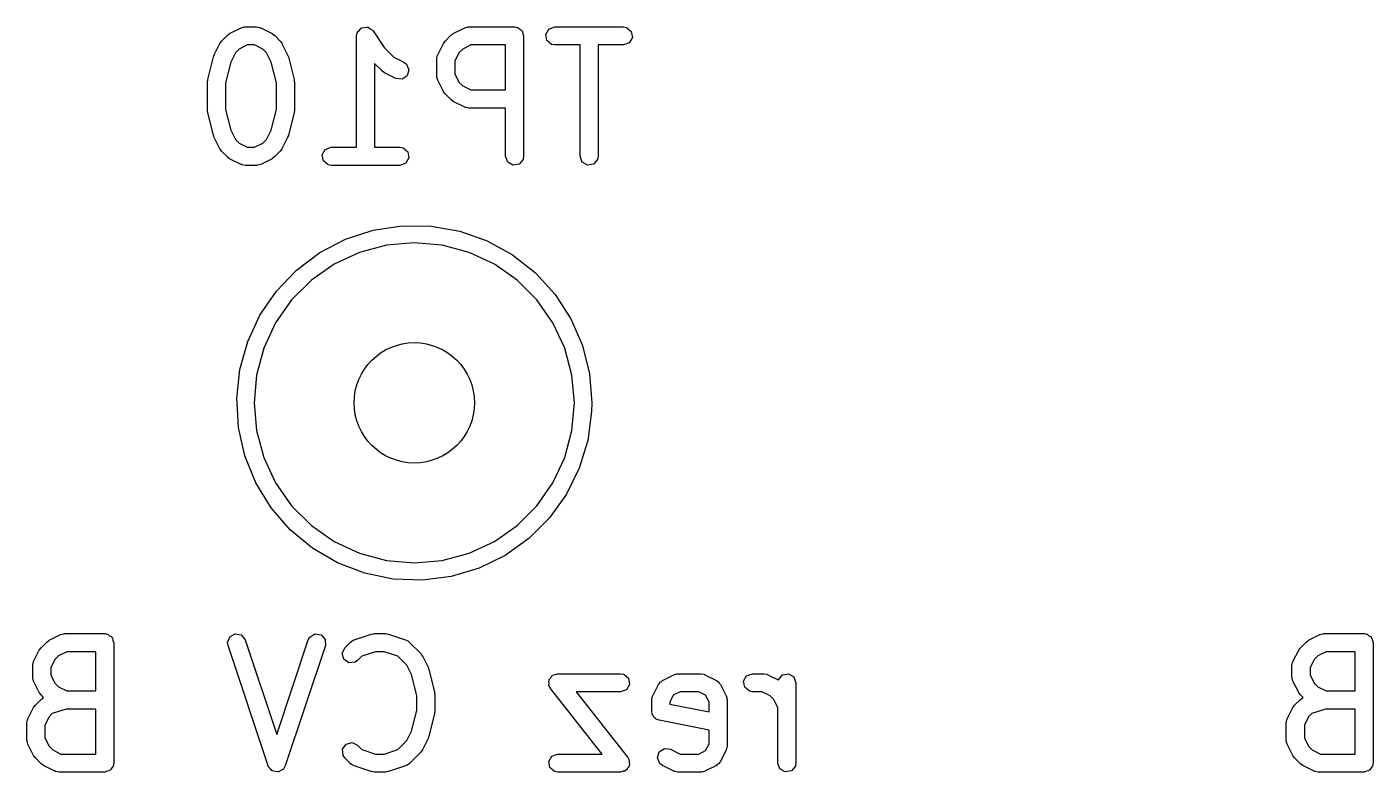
# Model space of a CAD drawing. Extents: x 62 to 228, y -146 to -46.
# Drawn here: x 156.8 to 167.99, y -54.5 to -48.31 of the extents above; entities that cross this region are included whole.
import ezdxf

# ---------------------------------------------------------------- set-up
doc = ezdxf.new("R2010")
doc.units = 0
doc.layers.add('BLACK', color=7, linetype='CONTINUOUS')

msp = doc.modelspace()

# ---------------------------------------------------------------- linework, layer by layer
at = {"layer": 'BLACK', "linetype": 'CONTINUOUS'}
for p, q in [((158.419, -48.4296), (158.467, -48.382)), ((158.467, -48.382), (158.485, -48.3691)), ((158.485, -48.3691), (158.486, -48.3679)), ((158.486, -48.3679), (158.582, -48.3203)), ((158.582, -48.3203), (158.607, -48.3129)), ((158.607, -48.3129), (158.611, -48.3139)), ((158.611, -48.3139), (158.615, -48.3124)), ((158.615, -48.3124), (158.71, -48.3124)), ((158.71, -48.3124), (158.736, -48.3169)), ((158.736, -48.3169), (158.74, -48.3198)), ((158.74, -48.3198), (158.744, -48.3203)), ((158.744, -48.3203), (158.839, -48.3679)), ((158.839, -48.3679), (158.857, -48.3813)), ((158.857, -48.3813), (158.859, -48.382)), ((158.859, -48.382), (158.906, -48.4296)), ((159.54, -48.3874), (159.545, -48.3617)), ((159.54, -49.3124), (159.54, -48.3874)), ((159.545, -48.3617), (159.548, -48.3584)), ((159.548, -48.3541), (159.564, -48.3391)), ((159.548, -48.3584), (159.548, -48.3541)), ((159.564, -48.3391), (159.578, -48.3224)), ((159.578, -48.3224), (159.582, -48.3217)), ((159.582, -48.3217), (159.585, -48.3187)), ((159.585, -48.3187), (159.607, -48.3173)), ((159.607, -48.3173), (159.628, -48.3135)), ((159.628, -48.3135), (159.632, -48.3157)), ((159.632, -48.3157), (159.636, -48.3154)), ((159.636, -48.3154), (159.654, -48.3283)), ((159.654, -48.3283), (159.673, -48.3392)), ((159.673, -48.3392), (159.674, -48.3432)), ((159.674, -48.3432), (159.678, -48.3458)), ((159.678, -48.3458), (159.769, -48.4825)), ((160.276, -48.4296), (160.324, -48.382)), ((160.324, -48.382), (160.342, -48.3691)), ((160.342, -48.3691), (160.344, -48.3679)), ((160.344, -48.3679), (160.439, -48.3203)), ((160.439, -48.3203), (160.464, -48.3129)), ((160.464, -48.3129), (160.468, -48.3139)), ((160.468, -48.3139), (160.472, -48.3124)), ((160.472, -48.3124), (160.853, -48.3124)), ((160.853, -48.3124), (160.863, -48.3141)), ((160.863, -48.3141), (160.866, -48.3135)), ((160.866, -48.3135), (160.869, -48.3152)), ((160.869, -48.3152), (160.879, -48.3169)), ((160.879, -48.3169), (160.894, -48.3294)), ((160.894, -48.3294), (160.911, -48.3392)), ((160.911, -48.3392), (160.913, -48.3455)), ((160.913, -48.3455), (160.918, -48.3499)), ((160.918, -48.3499), (160.922, -48.3691)), ((160.922, -48.3691), (160.928, -48.3874)), ((160.928, -48.3874), (160.928, -49.3874)), ((161.113, -48.3744), (161.138, -48.3299)), ((161.122, -48.4249), (161.113, -48.3744)), ((161.138, -48.3299), (161.187, -48.3124)), ((161.187, -48.3124), (161.758, -48.3124)), ((161.758, -48.3124), (161.784, -48.3169)), ((161.784, -48.3169), (161.823, -48.3499)), ((161.832, -48.4004), (161.806, -48.4448)), ((161.823, -48.3499), (161.832, -48.4004)), ((158.358, -48.5443), (158.405, -48.4491)), ((158.405, -48.4491), (158.419, -48.4311)), ((158.419, -48.4311), (158.419, -48.4296)), ((158.534, -48.527), (158.496, -48.604)), ((158.564, -48.4966), (158.534, -48.527)), ((158.633, -48.4624), (158.564, -48.4966)), ((158.693, -48.4624), (158.633, -48.4624)), ((158.761, -48.4966), (158.693, -48.4624)), ((158.792, -48.527), (158.761, -48.4966)), ((158.83, -48.604), (158.792, -48.527)), ((158.906, -48.4296), (158.919, -48.448)), ((158.919, -48.448), (158.92, -48.4491)), ((158.92, -48.4491), (158.968, -48.5443)), ((159.769, -48.4825), (159.85, -48.5638)), ((160.215, -48.5443), (160.262, -48.4491)), ((160.262, -48.4491), (160.276, -48.4311)), ((160.276, -48.4311), (160.276, -48.4296)), ((160.391, -48.527), (160.357, -48.5956)), ((160.422, -48.4966), (160.391, -48.527)), ((160.49, -48.4624), (160.422, -48.4966)), ((160.778, -48.4624), (160.49, -48.4624)), ((160.778, -48.8362), (160.778, -48.4624)), ((161.161, -48.4579), (161.122, -48.4249)), ((161.187, -48.4624), (161.161, -48.4579)), ((161.397, -48.4624), (161.187, -48.4624)), ((161.397, -49.3874), (161.397, -48.4624)), ((161.758, -48.4624), (161.547, -48.4624)), ((161.547, -48.4624), (161.547, -49.3874)), ((161.806, -48.4448), (161.758, -48.4624)), ((158.304, -48.7501), (158.352, -48.5597)), ((158.352, -48.5597), (158.357, -48.5478)), ((158.357, -48.5478), (158.358, -48.5443)), ((158.496, -48.604), (158.452, -48.7776)), ((158.874, -48.7776), (158.83, -48.604)), ((158.968, -48.5443), (158.972, -48.5567)), ((158.972, -48.5567), (158.974, -48.5597)), ((158.974, -48.5597), (159.021, -48.7501)), ((159.753, -48.6785), (159.69, -48.6161)), ((159.69, -48.6161), (159.69, -49.3124)), ((159.85, -48.5638), (159.934, -48.606)), ((159.934, -48.606), (159.955, -48.6215)), ((159.955, -48.6215), (159.976, -48.6686)), ((160.207, -48.5779), (160.211, -48.5522)), ((160.207, -48.7207), (160.207, -48.5779)), ((160.211, -48.5522), (160.214, -48.5488)), ((160.214, -48.5488), (160.215, -48.5443)), ((160.357, -48.5956), (160.357, -48.703)), ((158.302, -48.7683), (158.305, -48.7536)), ((158.305, -48.7536), (158.304, -48.7501)), ((159.021, -48.7501), (159.022, -48.7651)), ((159.754, -48.6792), (159.753, -48.6785)), ((159.772, -48.6926), (159.754, -48.6792)), ((159.867, -48.7402), (159.772, -48.6926)), ((159.918, -48.746), (159.867, -48.7402)), ((159.961, -48.7178), (159.918, -48.746)), ((159.976, -48.6686), (159.961, -48.7178)), ((160.208, -48.7249), (160.207, -48.7207)), ((160.207, -48.7293), (160.208, -48.7249)), ((160.215, -48.7543), (160.207, -48.7293)), ((160.262, -48.8495), (160.215, -48.7543)), ((160.357, -48.703), (160.391, -48.7715)), ((158.302, -49.0064), (158.302, -48.7683)), ((158.452, -48.7776), (158.452, -48.9972)), ((158.874, -48.9972), (158.874, -48.7776)), ((159.022, -48.7651), (159.024, -48.7683)), ((159.024, -48.7683), (159.024, -49.0064)), ((160.264, -48.8506), (160.262, -48.8495)), ((160.276, -48.869), (160.264, -48.8506)), ((160.324, -48.9166), (160.276, -48.869)), ((160.391, -48.7715), (160.422, -48.8019)), ((160.422, -48.8019), (160.49, -48.8362)), ((160.49, -48.8362), (160.778, -48.8362)), ((160.326, -48.9173), (160.324, -48.9166)), ((160.344, -48.9307), (160.326, -48.9173)), ((160.439, -48.9783), (160.344, -48.9307)), ((160.443, -48.9788), (160.439, -48.9783)), ((160.447, -48.9817), (160.443, -48.9788)), ((158.303, -49.0097), (158.302, -49.0064)), ((158.304, -49.0246), (158.303, -49.0097)), ((158.352, -49.2151), (158.304, -49.0246)), ((158.452, -48.9972), (158.496, -49.1707)), ((158.83, -49.1707), (158.874, -48.9972)), ((159.021, -49.0246), (158.974, -49.2151)), ((159.024, -49.0064), (159.021, -49.0212)), ((159.021, -49.0212), (159.021, -49.0246)), ((160.472, -48.9862), (160.447, -48.9817)), ((160.778, -48.9862), (160.472, -48.9862)), ((160.778, -49.3874), (160.778, -48.9862)), ((158.496, -49.1707), (158.534, -49.2477)), ((158.792, -49.2477), (158.83, -49.1707)), ((158.354, -49.218), (158.352, -49.2151)), ((158.358, -49.2304), (158.354, -49.218)), ((158.405, -49.3257), (158.358, -49.2304)), ((158.534, -49.2477), (158.564, -49.2781)), ((158.564, -49.2781), (158.633, -49.3124)), ((158.633, -49.3124), (158.693, -49.3124)), ((158.693, -49.3124), (158.761, -49.2781)), ((158.761, -49.2781), (158.792, -49.2477)), ((158.968, -49.2304), (158.92, -49.3257)), ((158.974, -49.2151), (158.968, -49.2269)), ((158.968, -49.2269), (158.968, -49.2304)), ((159.281, -49.3299), (159.33, -49.3124)), ((159.33, -49.3124), (159.54, -49.3124)), ((159.69, -49.3124), (159.901, -49.3124)), ((159.901, -49.3124), (159.927, -49.3169)), ((159.927, -49.3169), (159.966, -49.3499)), ((158.406, -49.3268), (158.405, -49.3257)), ((158.419, -49.3452), (158.406, -49.3268)), ((158.467, -49.3928), (158.419, -49.3452)), ((158.468, -49.3935), (158.467, -49.3928)), ((158.486, -49.4068), (158.468, -49.3935)), ((158.582, -49.4545), (158.486, -49.4068)), ((158.839, -49.4068), (158.744, -49.4545)), ((158.84, -49.4057), (158.839, -49.4068)), ((158.859, -49.3928), (158.84, -49.4057)), ((158.906, -49.3452), (158.859, -49.3928)), ((158.907, -49.3437), (158.906, -49.3452)), ((158.92, -49.3257), (158.907, -49.3437)), ((159.256, -49.3744), (159.281, -49.3299)), ((159.265, -49.4249), (159.256, -49.3744)), ((159.304, -49.4579), (159.265, -49.4249)), ((159.975, -49.4004), (159.949, -49.4448)), ((159.966, -49.3499), (159.975, -49.4004)), ((160.796, -49.4356), (160.778, -49.3874)), ((160.924, -49.413), (160.891, -49.4523)), ((160.928, -49.3874), (160.924, -49.413)), ((161.415, -49.4356), (161.397, -49.3874)), ((161.543, -49.413), (161.51, -49.4523)), ((161.547, -49.3874), (161.543, -49.413)), ((158.586, -49.455), (158.582, -49.4545)), ((158.59, -49.4579), (158.586, -49.455)), ((158.615, -49.4624), (158.59, -49.4579)), ((158.71, -49.4624), (158.615, -49.4624)), ((158.715, -49.4608), (158.71, -49.4624)), ((158.719, -49.4619), (158.715, -49.4608)), ((158.744, -49.4545), (158.719, -49.4619)), ((159.33, -49.4624), (159.304, -49.4579)), ((159.901, -49.4624), (159.33, -49.4624)), ((159.949, -49.4448), (159.901, -49.4624)), ((160.84, -49.4612), (160.796, -49.4356)), ((160.891, -49.4523), (160.84, -49.4612)), ((161.459, -49.4612), (161.415, -49.4356)), ((161.51, -49.4523), (161.459, -49.4612)), ((159.678, -50.0002), (159.917, -49.9636)), ((159.917, -49.9636), (160.159, -49.9665)), ((160.159, -49.9665), (160.397, -50.0089)), ((159.234, -50.1869), (159.448, -50.0753)), ((159.448, -50.0753), (159.678, -50.0002)), ((160.397, -50.0089), (160.625, -50.0896)), ((160.625, -50.0896), (160.836, -50.2064)), ((159.041, -50.332), (159.234, -50.1869)), ((159.565, -50.1852), (159.355, -50.2831)), ((159.789, -50.1251), (159.565, -50.1852)), ((160.02, -50.1049), (159.789, -50.1251)), ((160.251, -50.1251), (160.02, -50.1049)), ((160.475, -50.1852), (160.251, -50.1251)), ((160.685, -50.2831), (160.475, -50.1852)), ((160.836, -50.2064), (161.026, -50.3563)), ((159.355, -50.2831), (159.165, -50.4161)), ((160.875, -50.4161), (160.685, -50.2831)), ((158.874, -50.5068), (159.041, -50.332)), ((159.165, -50.4161), (159.001, -50.5801)), ((161.039, -50.5801), (160.875, -50.4161)), ((161.026, -50.3563), (161.189, -50.535)), ((158.737, -50.7064), (158.874, -50.5068)), ((161.189, -50.535), (161.32, -50.738)), ((159.001, -50.5801), (158.868, -50.77)), ((161.172, -50.77), (161.039, -50.5801)), ((158.636, -50.9257), (158.737, -50.7064)), ((158.868, -50.77), (158.77, -50.9801)), ((161.27, -50.9801), (161.172, -50.77)), ((161.32, -50.738), (161.416, -50.9597)), ((158.571, -51.1586), (158.636, -50.9257)), ((158.77, -50.9801), (158.71, -51.204)), ((161.33, -51.204), (161.27, -50.9801)), ((161.416, -50.9597), (161.475, -51.1941)), ((158.545, -51.399), (158.571, -51.1586)), ((158.71, -51.204), (158.69, -51.435)), ((161.35, -51.435), (161.33, -51.204)), ((161.475, -51.1941), (161.495, -51.435)), ((158.548, -51.435), (158.545, -51.399)), ((158.559, -51.6403), (158.548, -51.435)), ((158.69, -51.435), (158.71, -51.666)), ((161.33, -51.666), (161.35, -51.435)), ((161.495, -51.435), (161.493, -51.5071)), ((161.493, -51.5071), (161.462, -51.7467)), ((158.612, -51.8761), (158.559, -51.6403)), ((158.71, -51.666), (158.77, -51.8899)), ((161.27, -51.8899), (161.33, -51.666)), ((161.462, -51.7467), (161.391, -51.978)), ((158.703, -52.1), (158.612, -51.8761)), ((158.77, -51.8899), (158.868, -52.1)), ((161.172, -52.1), (161.27, -51.8899)), ((161.391, -51.978), (161.284, -52.1947)), ((158.83, -52.3061), (158.703, -52.1)), ((158.868, -52.1), (159.001, -52.2899)), ((161.039, -52.2899), (161.172, -52.1)), ((161.284, -52.1947), (161.143, -52.391)), ((158.988, -52.4888), (158.83, -52.3061)), ((159.001, -52.2899), (159.165, -52.4539)), ((160.875, -52.4539), (161.039, -52.2899)), ((161.143, -52.391), (160.972, -52.5616)), ((159.174, -52.6432), (158.988, -52.4888)), ((159.165, -52.4539), (159.355, -52.5869)), ((160.685, -52.5869), (160.875, -52.4539)), ((159.383, -52.7652), (159.174, -52.6432)), ((159.355, -52.5869), (159.565, -52.6848)), ((160.475, -52.6848), (160.685, -52.5869)), ((160.972, -52.5616), (160.775, -52.702)), ((159.608, -52.8514), (159.383, -52.7652)), ((159.565, -52.6848), (159.789, -52.7449)), ((159.789, -52.7449), (160.02, -52.7651)), ((160.02, -52.7651), (160.251, -52.7449)), ((160.251, -52.7449), (160.475, -52.6848)), ((160.775, -52.702), (160.558, -52.8083)), ((159.845, -52.8996), (159.608, -52.8514)), ((160.327, -52.8778), (160.087, -52.9085)), ((160.558, -52.8083), (160.327, -52.8778)), ((160.087, -52.9085), (159.845, -52.8996)), ((156.919, -53.4696), (156.967, -53.422)), ((156.967, -53.422), (156.985, -53.4091)), ((156.985, -53.4091), (156.986, -53.4079)), ((156.986, -53.4079), (157.082, -53.3603)), ((157.082, -53.3603), (157.107, -53.3529)), ((157.107, -53.3529), (157.111, -53.3539)), ((157.111, -53.3539), (157.115, -53.3524)), ((157.115, -53.3524), (157.449, -53.3524)), ((157.449, -53.3524), (157.458, -53.3541)), ((157.458, -53.3541), (157.462, -53.3535)), ((157.462, -53.3535), (157.464, -53.3552)), ((157.464, -53.3552), (157.474, -53.3569)), ((157.474, -53.3569), (157.489, -53.3694)), ((157.489, -53.3694), (157.506, -53.3792)), ((157.506, -53.3792), (157.508, -53.3855)), ((157.508, -53.3855), (157.514, -53.3899)), ((157.514, -53.3899), (157.517, -53.4091)), ((157.517, -53.4091), (157.524, -53.4274)), ((157.524, -53.4274), (157.524, -54.4274)), ((158.469, -53.4253), (158.488, -53.3776)), ((158.473, -53.4511), (158.469, -53.4253)), ((158.806, -54.4511), (158.473, -53.4511)), ((158.488, -53.3776), (158.533, -53.3532)), ((158.533, -53.3532), (158.583, -53.3635)), ((158.583, -53.3635), (158.615, -53.4037)), ((158.615, -53.4037), (158.877, -54.1902)), ((158.877, -54.1902), (159.139, -53.4037)), ((159.282, -53.4511), (158.948, -54.4511)), ((159.139, -53.4037), (159.152, -53.3808)), ((159.152, -53.3808), (159.195, -53.3539)), ((159.195, -53.3539), (159.246, -53.3614)), ((159.246, -53.3614), (159.28, -53.3998)), ((159.28, -53.3998), (159.282, -53.4511)), ((159.443, -53.4696), (159.491, -53.422)), ((159.491, -53.422), (159.512, -53.407)), ((159.512, -53.407), (159.517, -53.4066)), ((159.517, -53.4066), (159.52, -53.4038)), ((159.52, -53.4038), (159.663, -53.3562)), ((159.663, -53.3562), (159.685, -53.3529)), ((159.685, -53.3529), (159.687, -53.3524)), ((159.687, -53.3524), (159.782, -53.3524)), ((159.782, -53.3524), (159.804, -53.3563)), ((159.804, -53.3563), (159.806, -53.3562)), ((159.806, -53.3562), (159.948, -53.4038)), ((159.948, -53.4038), (159.971, -53.4163)), ((159.971, -53.4163), (159.974, -53.4201)), ((159.974, -53.4201), (159.978, -53.422)), ((159.978, -53.422), (160.073, -53.5172)), ((167.381, -53.4696), (167.429, -53.422)), ((167.429, -53.422), (167.447, -53.4091)), ((167.447, -53.4091), (167.448, -53.4079)), ((167.448, -53.4079), (167.543, -53.3603)), ((167.543, -53.3603), (167.568, -53.3529)), ((167.568, -53.3529), (167.573, -53.3539)), ((167.573, -53.3539), (167.577, -53.3524)), ((167.577, -53.3524), (167.91, -53.3524)), ((167.91, -53.3524), (167.92, -53.3541)), ((167.92, -53.3541), (167.923, -53.3535)), ((167.923, -53.3535), (167.926, -53.3552)), ((167.926, -53.3552), (167.936, -53.3569)), ((167.936, -53.3569), (167.951, -53.3694)), ((167.951, -53.3694), (167.968, -53.3792)), ((167.968, -53.3792), (167.97, -53.3855)), ((167.97, -53.3855), (167.975, -53.3899)), ((167.975, -53.3899), (167.979, -53.4091)), ((167.979, -53.4091), (167.985, -53.4274)), ((167.985, -53.4274), (167.985, -54.4274)), ((156.858, -53.5843), (156.905, -53.4891)), ((156.905, -53.4891), (156.919, -53.4711)), ((156.919, -53.4711), (156.919, -53.4696)), ((157.064, -53.5366), (157.034, -53.567)), ((157.133, -53.5024), (157.064, -53.5366)), ((157.374, -53.5024), (157.133, -53.5024)), ((157.374, -53.8286), (157.374, -53.5024)), ((159.421, -53.5161), (159.443, -53.4696)), ((159.435, -53.5656), (159.421, -53.5161)), ((159.477, -53.5951), (159.435, -53.5656)), ((159.584, -53.5406), (159.549, -53.5757)), ((159.699, -53.5024), (159.584, -53.5406)), ((159.77, -53.5024), (159.699, -53.5024)), ((159.884, -53.5406), (159.77, -53.5024)), ((159.958, -53.6147), (159.884, -53.5406)), ((160.073, -53.5172), (160.086, -53.5356)), ((160.086, -53.5356), (160.087, -53.5367)), ((160.087, -53.5367), (160.135, -53.6319)), ((167.319, -53.5843), (167.367, -53.4891)), ((167.367, -53.4891), (167.38, -53.4711)), ((167.38, -53.4711), (167.381, -53.4696)), ((167.526, -53.5366), (167.496, -53.567)), ((167.595, -53.5024), (167.526, -53.5366)), ((167.835, -53.5024), (167.595, -53.5024)), ((167.835, -53.8286), (167.835, -53.5024)), ((156.85, -53.6179), (156.854, -53.5922)), ((156.85, -53.7131), (156.85, -53.6179)), ((156.854, -53.5922), (156.857, -53.5888)), ((156.857, -53.5888), (156.858, -53.5843)), ((157.034, -53.567), (157, -53.6356)), ((157, -53.6356), (157, -53.6954)), ((159.528, -53.5906), (159.477, -53.5951)), ((159.549, -53.5757), (159.528, -53.5906)), ((159.997, -53.6917), (159.958, -53.6147)), ((160.135, -53.6319), (160.138, -53.6443)), ((160.138, -53.6443), (160.14, -53.6473)), ((160.14, -53.6473), (160.188, -53.8378)), ((167.311, -53.6179), (167.316, -53.5922)), ((167.311, -53.7131), (167.311, -53.6179)), ((167.316, -53.5922), (167.319, -53.5888)), ((167.319, -53.5888), (167.319, -53.5843)), ((167.496, -53.567), (167.461, -53.6356)), ((167.461, -53.6356), (167.461, -53.6954)), ((156.851, -53.7173), (156.85, -53.7131)), ((156.85, -53.7217), (156.851, -53.7173)), ((156.858, -53.7466), (156.85, -53.7217)), ((156.905, -53.8419), (156.858, -53.7466)), ((157, -53.6954), (157.034, -53.7639)), ((157.034, -53.7639), (157.064, -53.7943)), ((160.04, -53.8652), (159.997, -53.6917)), ((161.137, -53.7477), (161.141, -53.7408)), ((161.14, -53.7658), (161.137, -53.7477)), ((161.139, -53.7841), (161.14, -53.7658)), ((161.145, -53.7947), (161.139, -53.7841)), ((161.141, -53.7328), (161.153, -53.7191)), ((161.141, -53.7408), (161.141, -53.7328)), ((161.153, -53.7191), (161.162, -53.7033)), ((161.162, -53.7033), (161.17, -53.7005)), ((161.17, -53.7005), (161.175, -53.6946)), ((161.175, -53.6946), (161.193, -53.692)), ((161.193, -53.692), (161.21, -53.6857)), ((161.21, -53.6857), (161.734, -53.6857)), ((161.734, -53.6857), (161.76, -53.6902)), ((161.76, -53.6902), (161.799, -53.7232)), ((161.808, -53.7737), (161.782, -53.8182)), ((161.799, -53.7232), (161.808, -53.7737)), ((162.001, -53.87), (162.048, -53.7748)), ((162.048, -53.7748), (162.064, -53.7539)), ((162.064, -53.7539), (162.074, -53.7494)), ((162.074, -53.7494), (162.082, -53.7413)), ((162.082, -53.7413), (162.177, -53.6936)), ((162.177, -53.6936), (162.202, -53.6862)), ((162.202, -53.6862), (162.206, -53.6872)), ((162.206, -53.6872), (162.21, -53.6857)), ((162.21, -53.6857), (162.401, -53.6857)), ((162.401, -53.6857), (162.427, -53.6902)), ((162.427, -53.6902), (162.43, -53.6931)), ((162.43, -53.6931), (162.434, -53.6936)), ((162.434, -53.6936), (162.53, -53.7413)), ((162.53, -53.7413), (162.551, -53.7568)), ((162.551, -53.7568), (162.555, -53.7671)), ((162.555, -53.7671), (162.563, -53.7748)), ((162.563, -53.7748), (162.611, -53.87)), ((162.756, -53.7477), (162.781, -53.7033)), ((162.765, -53.7982), (162.756, -53.7477)), ((162.781, -53.7033), (162.83, -53.6857)), ((162.83, -53.6857), (162.925, -53.6857)), ((162.925, -53.6857), (162.95, -53.6902)), ((162.95, -53.6902), (162.954, -53.6931)), ((162.954, -53.6931), (162.958, -53.6936)), ((162.958, -53.6936), (163.044, -53.7367)), ((163.044, -53.7367), (163.045, -53.7351)), ((163.045, -53.7351), (163.078, -53.6958)), ((163.078, -53.6958), (163.128, -53.6869)), ((163.128, -53.6869), (163.173, -53.7125)), ((163.173, -53.7125), (163.19, -53.7607)), ((163.19, -53.7607), (163.19, -54.4274)), ((167.313, -53.7173), (167.311, -53.7131)), ((167.312, -53.7217), (167.313, -53.7173)), ((167.319, -53.7466), (167.312, -53.7217)), ((167.367, -53.8419), (167.319, -53.7466)), ((167.461, -53.6954), (167.496, -53.7639)), ((167.496, -53.7639), (167.526, -53.7943)), ((156.872, -53.9458), (156.919, -53.8982)), ((156.906, -53.843), (156.905, -53.8419)), ((156.919, -53.8614), (156.906, -53.843)), ((156.941, -53.8832), (156.919, -53.8614)), ((156.919, -53.8982), (156.941, -53.8832)), ((156.941, -53.8832), (156.941, -53.8832)), ((157.064, -53.7943), (157.133, -53.8286)), ((157.133, -53.8286), (157.374, -53.8286)), ((160.04, -53.9896), (160.04, -53.8652)), ((160.188, -53.8378), (160.189, -53.8527)), ((160.189, -53.8527), (160.19, -53.856)), ((160.19, -53.856), (160.19, -53.9988)), ((161.146, -53.7982), (161.145, -53.7947)), ((161.148, -53.8001), (161.146, -53.7982)), ((161.152, -53.8071), (161.148, -53.8001)), ((161.58, -54.3524), (161.152, -53.8071)), ((161.734, -53.8357), (161.365, -53.8357)), ((161.365, -53.8357), (161.793, -54.381)), ((161.782, -53.8182), (161.734, -53.8357)), ((161.993, -53.9036), (161.997, -53.8779)), ((161.997, -53.8779), (162, -53.8745)), ((162, -53.8745), (162.001, -53.87)), ((162.171, -53.8642), (162.143, -53.9213)), ((162.228, -53.8357), (162.171, -53.8642)), ((162.383, -53.8357), (162.228, -53.8357)), ((162.44, -53.8642), (162.383, -53.8357)), ((162.469, -53.9213), (162.44, -53.8642)), ((162.611, -53.87), (162.618, -53.895)), ((162.618, -53.895), (162.617, -53.8994)), ((162.617, -53.8994), (162.619, -53.9036)), ((162.804, -53.8312), (162.765, -53.7982)), ((162.83, -53.8357), (162.804, -53.8312)), ((162.907, -53.8357), (162.83, -53.8357)), ((162.976, -53.87), (162.907, -53.8357)), ((163.006, -53.9004), (162.976, -53.87)), ((163.04, -53.9689), (163.006, -53.9004)), ((167.333, -53.9458), (167.381, -53.8982)), ((167.368, -53.843), (167.367, -53.8419)), ((167.381, -53.8614), (167.368, -53.843)), ((167.403, -53.8832), (167.381, -53.8614)), ((167.381, -53.8982), (167.402, -53.8832)), ((167.402, -53.8832), (167.403, -53.8832)), ((167.526, -53.7943), (167.595, -53.8286)), ((167.595, -53.8286), (167.835, -53.8286)), ((156.81, -54.0605), (156.858, -53.9653)), ((156.858, -53.9653), (156.871, -53.9473)), ((156.871, -53.9473), (156.872, -53.9458)), ((157.127, -53.9786), (157.013, -54.0167)), ((157.374, -53.9786), (157.127, -53.9786)), ((157.374, -54.3524), (157.374, -53.9786)), ((159.997, -54.1631), (160.04, -53.9896)), ((160.19, -53.9988), (160.188, -54.0136)), ((160.188, -54.0136), (160.188, -54.017)), ((161.993, -53.9988), (161.993, -53.9036)), ((161.997, -54.0105), (161.993, -53.9988)), ((161.997, -54.0228), (161.997, -54.0105)), ((162.143, -53.9213), (162.143, -53.9373)), ((162.143, -53.9373), (162.469, -54.0026)), ((162.469, -54.0026), (162.469, -53.9213)), ((162.619, -53.9036), (162.619, -54.2845)), ((163.04, -54.4274), (163.04, -53.9689)), ((167.272, -54.0605), (167.319, -53.9653)), ((167.319, -53.9653), (167.333, -53.9473)), ((167.333, -53.9473), (167.333, -53.9458)), ((167.589, -53.9786), (167.475, -54.0167)), ((167.835, -53.9786), (167.589, -53.9786)), ((167.835, -54.3524), (167.835, -53.9786)), ((156.802, -54.094), (156.807, -54.0684)), ((156.802, -54.2369), (156.802, -54.094)), ((156.807, -54.0684), (156.81, -54.065)), ((156.81, -54.065), (156.81, -54.0605)), ((156.986, -54.0432), (156.952, -54.1118)), ((156.952, -54.1118), (156.952, -54.2192)), ((157.013, -54.0167), (156.986, -54.0432)), ((160.188, -54.017), (160.14, -54.2075)), ((162.005, -54.0338), (161.997, -54.0228)), ((162.01, -54.047), (162.005, -54.0338)), ((162.021, -54.0532), (162.01, -54.047)), ((162.029, -54.0629), (162.021, -54.0532)), ((162.053, -54.0724), (162.029, -54.0629)), ((162.469, -54.1555), (162.053, -54.0724)), ((167.264, -54.094), (167.268, -54.0684)), ((167.264, -54.2369), (167.264, -54.094)), ((167.268, -54.0684), (167.271, -54.065)), ((167.271, -54.065), (167.272, -54.0605)), ((167.448, -54.0432), (167.414, -54.1118)), ((167.414, -54.1118), (167.414, -54.2192)), ((167.475, -54.0167), (167.448, -54.0432)), ((156.804, -54.2411), (156.802, -54.2369)), ((156.952, -54.2192), (156.986, -54.2877)), ((159.958, -54.2401), (159.997, -54.1631)), ((160.135, -54.2228), (160.087, -54.3181)), ((160.14, -54.2075), (160.135, -54.2193)), ((160.135, -54.2193), (160.135, -54.2228)), ((162.469, -54.2668), (162.469, -54.1555)), ((167.265, -54.2411), (167.264, -54.2369)), ((167.414, -54.2192), (167.448, -54.2877)), ((156.803, -54.2455), (156.804, -54.2411)), ((156.81, -54.2704), (156.803, -54.2455)), ((156.858, -54.3657), (156.81, -54.2704)), ((156.986, -54.2877), (157.017, -54.3181)), ((157.017, -54.3181), (157.085, -54.3524)), ((159.424, -54.3127), (159.453, -54.2707)), ((159.428, -54.3638), (159.424, -54.3127)), ((159.453, -54.2707), (159.503, -54.2574)), ((159.503, -54.2574), (159.549, -54.2791)), ((159.549, -54.2791), (159.584, -54.3142)), ((159.584, -54.3142), (159.699, -54.3524)), ((159.77, -54.3524), (159.884, -54.3142)), ((159.884, -54.3142), (159.958, -54.2401)), ((160.073, -54.3376), (159.978, -54.4328)), ((160.074, -54.3361), (160.073, -54.3376)), ((160.087, -54.3181), (160.074, -54.3361)), ((162.04, -54.3843), (162.055, -54.3351)), ((162.055, -54.3351), (162.098, -54.3068)), ((162.098, -54.3068), (162.149, -54.3127)), ((162.149, -54.3127), (162.228, -54.3524)), ((162.383, -54.3524), (162.44, -54.3239)), ((162.44, -54.3239), (162.469, -54.2668)), ((162.611, -54.3181), (162.563, -54.4133)), ((162.614, -54.3102), (162.611, -54.3136)), ((162.611, -54.3136), (162.611, -54.3181)), ((162.619, -54.2845), (162.614, -54.3102)), ((167.264, -54.2455), (167.265, -54.2411)), ((167.272, -54.2704), (167.264, -54.2455)), ((167.319, -54.3657), (167.272, -54.2704)), ((167.448, -54.2877), (167.478, -54.3181)), ((167.478, -54.3181), (167.547, -54.3524)), ((156.859, -54.3668), (156.858, -54.3657)), ((156.872, -54.3852), (156.859, -54.3668)), ((156.919, -54.4328), (156.872, -54.3852)), ((156.921, -54.4335), (156.919, -54.4328)), ((156.939, -54.4468), (156.921, -54.4335)), ((157.034, -54.4945), (156.939, -54.4468)), ((157.085, -54.3524), (157.374, -54.3524)), ((157.519, -54.453), (157.507, -54.468)), ((157.521, -54.4433), (157.519, -54.453)), ((157.522, -54.4404), (157.521, -54.4433)), ((157.524, -54.4274), (157.522, -54.4371)), ((157.522, -54.4371), (157.522, -54.4404)), ((158.807, -54.4528), (158.806, -54.4511)), ((158.807, -54.4549), (158.807, -54.4528)), ((158.823, -54.4727), (158.807, -54.4549)), ((158.948, -54.4511), (158.936, -54.474)), ((159.443, -54.3852), (159.428, -54.3638)), ((159.491, -54.4328), (159.443, -54.3852)), ((159.495, -54.4347), (159.491, -54.4328)), ((159.497, -54.4385), (159.495, -54.4347)), ((159.52, -54.4509), (159.497, -54.4385)), ((159.663, -54.4985), (159.52, -54.4509)), ((159.699, -54.3524), (159.77, -54.3524)), ((159.948, -54.4509), (159.806, -54.4985)), ((159.952, -54.4481), (159.948, -54.4509)), ((159.956, -54.4477), (159.952, -54.4481)), ((159.978, -54.4328), (159.956, -54.4477)), ((161.137, -54.4144), (161.162, -54.3699)), ((161.146, -54.4649), (161.137, -54.4144)), ((161.162, -54.3699), (161.21, -54.3524)), ((161.21, -54.3524), (161.58, -54.3524)), ((161.804, -54.4553), (161.792, -54.4689)), ((161.793, -54.381), (161.797, -54.388)), ((161.797, -54.388), (161.799, -54.3899)), ((161.799, -54.3899), (161.8, -54.3934)), ((161.8, -54.3934), (161.806, -54.404)), ((161.808, -54.4404), (161.804, -54.4473)), ((161.804, -54.4473), (161.804, -54.4553)), ((161.806, -54.404), (161.805, -54.4223)), ((161.805, -54.4223), (161.808, -54.4404)), ((162.061, -54.4313), (162.04, -54.3843)), ((162.082, -54.4468), (162.061, -54.4313)), ((162.177, -54.4945), (162.082, -54.4468)), ((162.228, -54.3524), (162.383, -54.3524)), ((162.53, -54.4468), (162.434, -54.4945)), ((162.537, -54.4387), (162.53, -54.4468)), ((162.548, -54.4342), (162.537, -54.4387)), ((162.563, -54.4133), (162.548, -54.4342)), ((163.058, -54.4756), (163.04, -54.4274)), ((163.186, -54.453), (163.153, -54.4923)), ((163.19, -54.4274), (163.186, -54.453)), ((167.321, -54.3668), (167.319, -54.3657)), ((167.333, -54.3852), (167.321, -54.3668)), ((167.381, -54.4328), (167.333, -54.3852)), ((167.382, -54.4335), (167.381, -54.4328)), ((167.401, -54.4468), (167.382, -54.4335)), ((167.496, -54.4945), (167.401, -54.4468)), ((167.547, -54.3524), (167.835, -54.3524)), ((167.981, -54.453), (167.968, -54.468)), ((167.982, -54.4433), (167.981, -54.453)), ((167.984, -54.4404), (167.982, -54.4433)), ((167.985, -54.4274), (167.984, -54.4371)), ((167.984, -54.4371), (167.984, -54.4404)), ((157.039, -54.495), (157.034, -54.4945)), ((157.042, -54.4979), (157.039, -54.495)), ((157.068, -54.5024), (157.042, -54.4979)), ((157.449, -54.5024), (157.068, -54.5024)), ((157.467, -54.4957), (157.449, -54.5024)), ((157.486, -54.4923), (157.467, -54.4957)), ((157.49, -54.4871), (157.486, -54.4923)), ((157.497, -54.4848), (157.49, -54.4871)), ((157.507, -54.468), (157.497, -54.4848)), ((158.838, -54.4913), (158.823, -54.4727)), ((158.84, -54.4917), (158.838, -54.4913)), ((158.841, -54.4933), (158.84, -54.4917)), ((158.865, -54.4968), (158.841, -54.4933)), ((158.888, -54.5016), (158.865, -54.4968)), ((158.89, -54.5005), (158.888, -54.5016)), ((158.892, -54.5009), (158.89, -54.5005)), ((158.912, -54.4884), (158.892, -54.5009)), ((158.933, -54.4771), (158.912, -54.4884)), ((158.934, -54.4751), (158.933, -54.4771)), ((158.936, -54.474), (158.934, -54.4751)), ((159.665, -54.4985), (159.663, -54.4985)), ((159.687, -54.5024), (159.665, -54.4985)), ((159.782, -54.5024), (159.687, -54.5024)), ((159.783, -54.5018), (159.782, -54.5024)), ((159.806, -54.4985), (159.783, -54.5018)), ((161.185, -54.4979), (161.146, -54.4649)), ((161.21, -54.5024), (161.185, -54.4979)), ((161.734, -54.5024), (161.21, -54.5024)), ((161.752, -54.4961), (161.734, -54.5024)), ((161.77, -54.4935), (161.752, -54.4961)), ((161.775, -54.4876), (161.77, -54.4935)), ((161.782, -54.4848), (161.775, -54.4876)), ((161.792, -54.4689), (161.782, -54.4848)), ((162.181, -54.495), (162.177, -54.4945)), ((162.185, -54.4979), (162.181, -54.495)), ((162.21, -54.5024), (162.185, -54.4979)), ((162.401, -54.5024), (162.21, -54.5024)), ((162.405, -54.5008), (162.401, -54.5024)), ((162.41, -54.5019), (162.405, -54.5008)), ((162.434, -54.4945), (162.41, -54.5019)), ((163.102, -54.5012), (163.058, -54.4756)), ((163.153, -54.4923), (163.102, -54.5012)), ((167.5, -54.495), (167.496, -54.4945)), ((167.504, -54.4979), (167.5, -54.495)), ((167.529, -54.5024), (167.504, -54.4979)), ((167.91, -54.5024), (167.529, -54.5024)), ((167.929, -54.4957), (167.91, -54.5024)), ((167.948, -54.4923), (167.929, -54.4957)), ((167.952, -54.4871), (167.948, -54.4923)), ((167.958, -54.4848), (167.952, -54.4871)), ((167.968, -54.468), (167.958, -54.4848))]:
    msp.add_line(p, q, dxfattribs=at)
at = {"layer": 'BLACK'}
msp.add_circle((160.02, -51.435), 0.5, dxfattribs=at)

doc.saveas('drawing.dxf')
